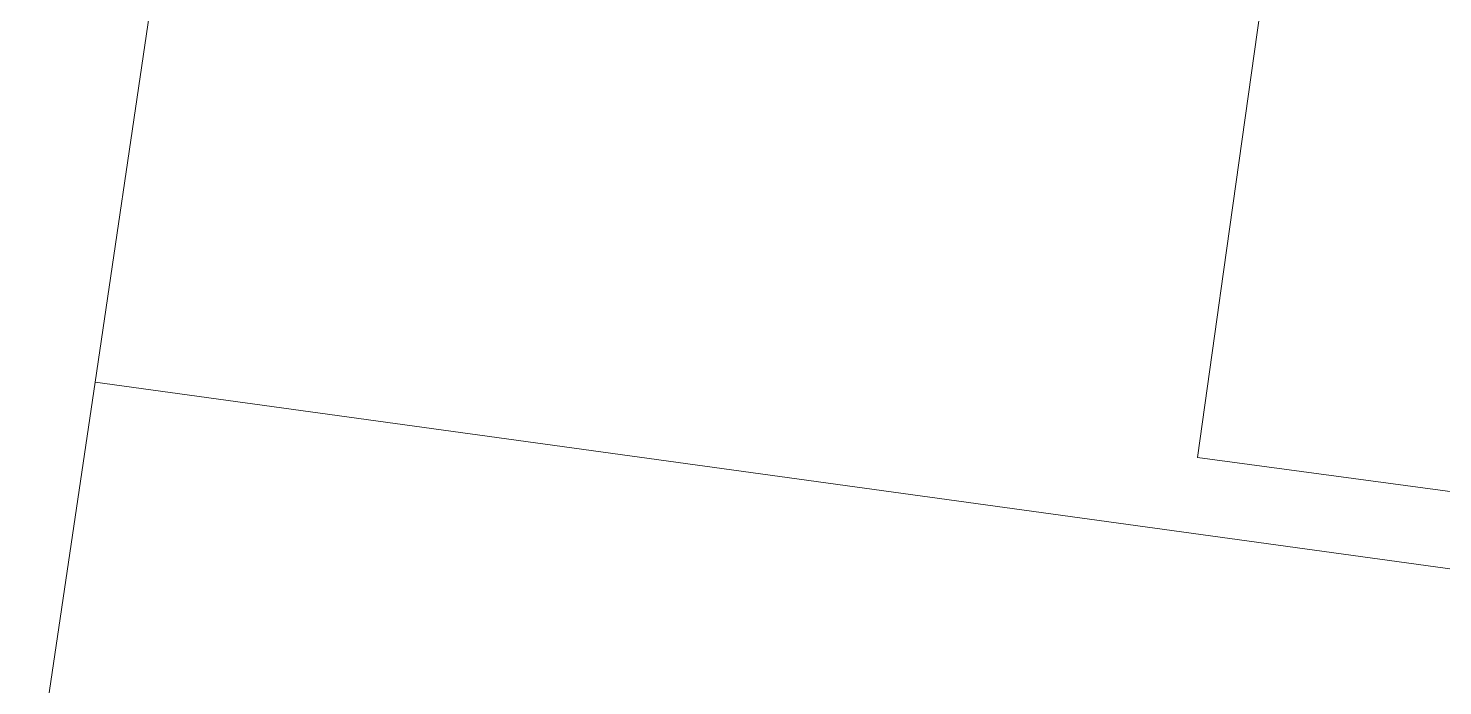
# Model space of a CAD drawing. Header units: metres. Extents: x 251098 to 258049, y 6188954 to 6192106.
# Drawn here: x 251182 to 252780, y 6190433 to 6191176 of the extents above; entities that cross this region are included whole.
import ezdxf

# ---------------------------------------------------------------- set-up
doc = ezdxf.new("R2010")
doc.units = ezdxf.units.M
doc.layers.add('Cadastre Land Parcels_SP_EXT', color=9, linetype='Continuous', lineweight=5)

msp = doc.modelspace()

# ---------------------------------------------------------------- linework, layer by layer
at = {"layer": 'Cadastre Land Parcels_SP_EXT', "linetype": 'Continuous'}
for points in [[(251481.7, 6191569), (251377, 6191581.8), (251318.7, 6191192.5), (251257.2, 6190775.5), (253482.1, 6190469), (253448.3, 6190494.8), (253385.3, 6190542.8), (253364.3, 6190574.4), (252502.5, 6190690.5), (252527.3, 6190867.9), (252528.5, 6190876.1), (252584.2, 6191273.1), (252341.3, 6191223.8), (252051.2, 6191499.4), (251481.7, 6191569)], [(253464.7, 6190507.5), (253421.9, 6190577.3), (253298.1, 6190777.4), (253292.2, 6190786.9), (253262.7, 6190828.6), (253201, 6190904.2), (253190.5, 6190918.3), (253187.2, 6190922.8), (253131, 6190990.6), (253039.1, 6191101.5), (252993.8, 6191188), (252980.6, 6191205.3), (252969.3, 6191220.1), (252584.2, 6191273.1), (252528.5, 6190876.1), (252527.3, 6190867.9), (252502.5, 6190690.5), (253364.3, 6190574.4), (253385.3, 6190542.8), (253448.3, 6190494.8), (253482.1, 6190469), (253493.7, 6190460.1), (253464.7, 6190507.5)], [(253648.7, 6190063.4), (253650.5, 6190199.4), (253557.7, 6190355.9), (253556.4, 6190357.9), (253538.2, 6190387.6), (253493.7, 6190460.1), (253482.1, 6190469), (251257.2, 6190775.5), (251181.6, 6190264.3), (252581.1, 6190072), (253514.2, 6189943.8), (253705.5, 6189917.6), (253648.7, 6190063.4)]]:
    msp.add_lwpolyline(points, close=True, dxfattribs=at)

doc.saveas('drawing.dxf')
